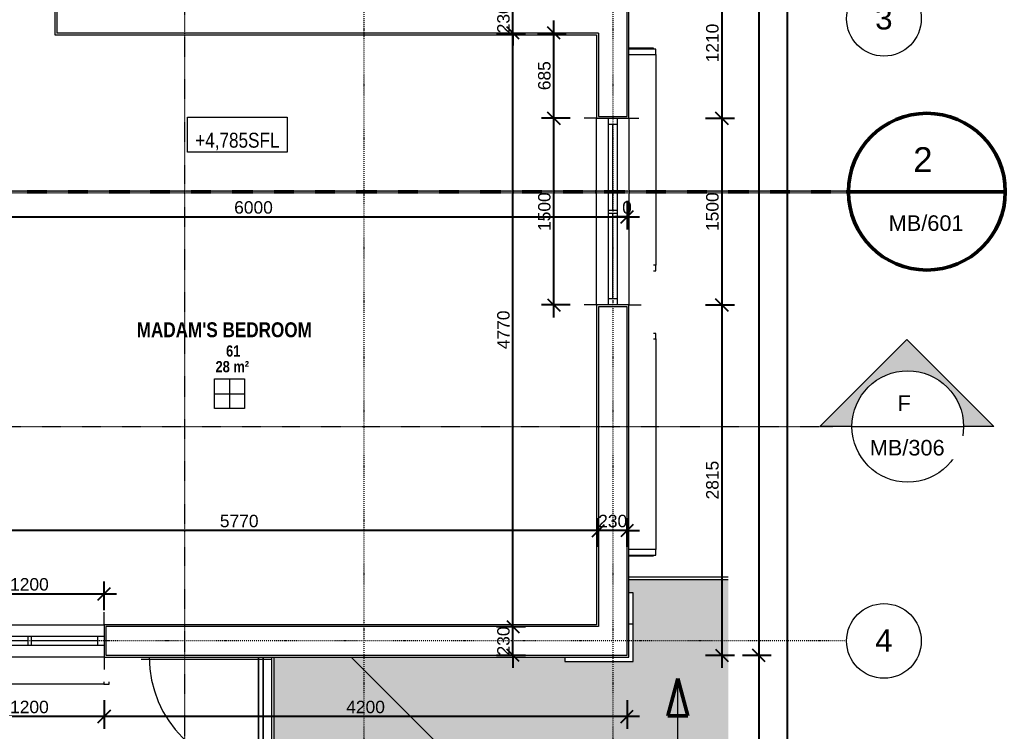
# Model space of a CAD drawing. Header units: millimetres. Extents: x -21051 to 202668, y -15646 to 13691.
# Drawn here: x 67724 to 75640, y -9234 to -3515 of the extents above; entities that cross this region are included whole.
import ezdxf

# ---------------------------------------------------------------- set-up
doc = ezdxf.new("R2010")
doc.units = ezdxf.units.MM
for name, pattern in [('Centre', [14.4, 3, -2.2, 7, -2.2]), ('Dash dot', [15.875, 6.35, -4.7625, 0, -4.7625]), ('TD_Callout Boundary', [4, 2, -2]), ('TD_Level Line', [8, 4, -2, 0, -2])]:
    doc.linetypes.add(name, pattern=pattern)
for name, color, linetype, lineweight in [('A-ANNO-DIMS', 211, 'Continuous', 9), ('A-ANNO-SYMB', 150, 'Continuous', 9), ('A-AREA-IDEN', 2, 'Continuous', 9), ('A-DETL-MBND', 5, 'Continuous', 5), ('A-GLAZ', 151, 'Continuous', 5), ('A-WALL', 113, 'Continuous', 5), ('G-ANNO-DIMS', 111, 'Continuous', 9), ('G-ANNO-SYMB', 111, 'Continuous', 9), ('I-WALL', 2, 'Continuous', 5), ('S-GRID', 1, 'Continuous', 9), ('S-GRID-IDEN', 1, 'Continuous', 9)]:
    doc.layers.add(name, color=color, linetype=linetype, lineweight=lineweight)
doc.layers.get('0').off()
doc.styles.add('Arial', font='arial.ttf', dxfattribs={"height": 250})
doc.styles.add('Arial Narrow_1', font='ARIALN.TTF', dxfattribs={"height": 120})
doc.styles.add('Arial Narrow_B', font='ARIALNB.TTF', dxfattribs={"height": 90})
doc.styles.add('Arial Narrow_B_1', font='ARIALNB.TTF', dxfattribs={"height": 120})
doc.styles.add('Arial_1', font='arial.ttf', dxfattribs={"height": 125})
doc.styles.add('Arial_3', font='arial.ttf', dxfattribs={"height": 100})
doc.styles.add('Arial_4', font='arial.ttf', dxfattribs={"height": 200})
doc.dimstyles.new('Arial_1_0', dxfattribs={"dimscale": 304.8, "dimtxt": 102.02594, "dimasz": 0.328084, "dimexe": 0.328084, "dimexo": 0.0625, "dimgap": 0.082021, "dimtad": 1, "dimdec": 0, "dimzin": 0, "dimdsep": 46, "dimtxsty": 'Arial_3', "dimblk1": 'OBLIQUE', "dimblk2": 'OBLIQUE', "dimsah": 1, "dimcen": 0.09, "dimdle": 0.328084, "dimazin": 0, "dimtfac": 1, "dimtdec": 4, "dimtix": 1, "dimtmove": 0, "dimatfit": 3, "dimfxl": 0.492126, "dimfxlon": 1, "dimtvp": 1, "dimtolj": 1, "dimtzin": 0, "dimarcsym": 2})

# ---------------------------------------------------------------- blocks, each defined once
blk = doc.blocks.new('Casement - 2L - 1500 X 1800-1200021-01_First floor')
at = {"layer": 'A-GLAZ'}
for p, q in [((-423.8, 130), (-423.8, 210)), ((1076.2, 130), (1076.2, 230)), ((-423.8, 35), (-373.8, 35)), ((-373.8, 35), (1026.2, 35)), ((-373.8, 35), (-373.8, -35)), ((313.2, 0), (-373.8, 0)), ((-373.8, 0), (-373.8, -15)), ((1026.2, 0), (339.2, 0)), ((1026.2, 35), (1026.2, -35)), ((1026.2, 35), (1076.2, 35)), ((-373.8, -35), (-423.8, -35)), ((1026.2, -35), (-373.8, -35)), ((1076.2, -35), (1026.2, -35)), ((-423.8, -130), (-423.8, -230)), ((1076.2, -130), (1076.2, -230))]:
    blk.add_line(p, q, dxfattribs=at)
at = {"layer": 'A-GLAZ', "linetype": 'Centre'}
for p, q in [((313.2, -35), (313.2, 35)), ((339.2, -35), (339.2, 35))]:
    blk.add_line(p, q, dxfattribs=at)
blk = doc.blocks.new('PARAPET5 - PARAPET-1055540-01_First floor')
at = {"layer": 'A-DETL-MBND'}
for p, q in [((-8723.2, -6178.4), (-13331.3, -6329.9)), ((-13331.3, -6329.9), (-13210.8, -9996.9)), ((-7980.7, -9824.9), (-8007, -9027)), ((-7961.6, -9824.3), (-7987.9, -9026.4))]:
    blk.add_line(p, q, dxfattribs=at)
blk.add_open_spline([(-13311.6, -6348.4), (-13313.5, -6346.6), (-13316.3, -6344), (-13319.7, -6340.8), (-13322, -6338.6), (-13323.8, -6337), (-13325.1, -6335.8), (-13326.9, -6334.1), (-13328.8, -6332.3), (-13330.3, -6330.8), (-13331.4, -6329.8), (-13331.4, -6329.8), (-13331, -6330.2)], degree=3, knots=[-1, -1, -1, -1, -0.9166667, -0.875, -0.8333333, -0.7916667, -0.7708333, -0.75, -0.6666667, -0.6111111, -0.5555556, -0.4444444, -0.4444444, -0.4444444, -0.4444444], dxfattribs=at)
blk = doc.blocks.new('Doors_IntSgl - 1000x2700mm-873435-01_First floor')
at = {"layer": 'A-DETL-MBND'}
for p, q in [((524.7, -150), (-522.3, -150)), ((420, -1046), (420, -130.8)), ((420, -130.8), (420, -1046)), ((458, -130.8), (458, -1046)), ((458, -1046), (458, -130.8)), ((458, -1046), (420, -1046)), ((420, -1046), (458, -1046))]:
    blk.add_line(p, q, dxfattribs=at)
blk.add_arc((458, -130), 916, 180.05144, 270, dxfattribs=at)
blk = doc.blocks.new('Casement - 2L - 1200 X 1800-1205388-01_First floor')
at = {"layer": 'A-GLAZ'}
for p, q in [((-273.8, 130), (-273.8, 230)), ((926.2, 130), (926.2, 230)), ((-223.8, 35), (-273.8, 35)), ((876.2, 35), (-223.8, 35)), ((-223.8, -35), (-223.8, 35)), ((-223.8, 0), (-223.8, 15)), ((313.2, 0), (-223.8, 0)), ((876.2, -35), (876.2, 35)), ((926.2, 35), (876.2, 35)), ((-273.8, -35), (-223.8, -35)), ((-223.8, -35), (876.2, -35)), ((876.2, 0), (339.2, 0)), ((876.2, -35), (926.2, -35)), ((-273.8, -130), (-273.8, -210)), ((926.2, -130), (926.2, -230))]:
    blk.add_line(p, q, dxfattribs=at)
at = {"layer": 'A-GLAZ', "linetype": 'Centre'}
for p, q in [((313.2, 35), (313.2, -35)), ((339.2, 35), (339.2, -35))]:
    blk.add_line(p, q, dxfattribs=at)
blk = doc.blocks.new('hood 41 - hood 1-1147047-01_First floor')
at = {"layer": 'A-DETL-MBND'}
for p, q in [((-5314.5, -4035.8), (-5307.3, -4253.2)), ((-5264.3, -4251.8), (-5271.5, -4034.4)), ((-5257.7, -4231.6), (-5264.1, -4034.2)), ((-5307.3, -4253.2), (-7000.9, -4308.9)), ((-5307.3, -4253.2), (-5264.3, -4251.8)), ((-5265, -4231.8), (-5257.7, -4231.6)), ((-7044.6, -4290.3), (-7044, -4310.3)), ((-7044, -4310.3), (-7000.9, -4308.9)), ((-7000.9, -4308.9), (-7001.6, -4288.9))]:
    blk.add_line(p, q, dxfattribs=at)
blk = doc.blocks.new('hood 26 - hood 1-1208519-01_First floor')
at = {"layer": 'A-DETL-MBND'}
for p, q in [((-8446.7, -9041.5), (-8440.2, -9238.8)), ((-8439.3, -9041.2), (-8432.2, -9258.6)), ((-8389.1, -9257.2), (-8396.3, -9039.8)), ((-6696.2, -9181.5), (-6695.5, -9201.5)), ((-6652.5, -9200.1), (-6653.2, -9180.1)), ((-8440.2, -9238.8), (-8432.8, -9238.6)), ((-8432.2, -9258.6), (-8389.1, -9257.2)), ((-6695.5, -9201.5), (-8389.1, -9257.2)), ((-6695.5, -9201.5), (-6652.5, -9200.1))]:
    blk.add_line(p, q, dxfattribs=at)
blk = doc.blocks.new('hood 27 - hood 1-1215628-01_First floor')
at = {"layer": 'A-DETL-MBND'}
for p, q in [((-9346.7, 11745.5), (-9529.9, 11739.5)), ((-9529.9, 11739.5), (-9528.5, 11696.5)), ((-9346.9, 11752.8), (-9510.2, 11747.4)), ((-9510.2, 11747.4), (-9509.9, 11740.1)), ((-9528.5, 11696.5), (-9345.3, 11702.5)), ((-9472.8, 10002.9), (-9528.5, 11696.5)), ((-9452.8, 10003.5), (-9472.8, 10002.9)), ((-9472.8, 10002.9), (-9471.4, 9959.8)), ((-9471.4, 9959.8), (-9451.4, 9960.5))]:
    blk.add_line(p, q, dxfattribs=at)
blk = doc.blocks.new('brick facing edge - brick facing edge-1233025-01_First floor')
at = {"layer": 'A-WALL'}
for p, q in [((-8645.8, -8532.7), (-8680, -8533.8)), ((-8680, -8533.8), (-8661.9, -9083.5)), ((-8661.9, -9083.5), (-8362.1, -9073.7)), ((-8362.1, -9073.7), (-8363.2, -9038.7)), ((-8362.1, -9073.7), (-8112.2, -9065.5)), ((-8112.2, -9065.5), (-8113.4, -9030.5))]:
    blk.add_line(p, q, dxfattribs=at)
blk = doc.blocks.new('Grid - _-182767-01_First floor')
at = {"layer": 'S-GRID-IDEN'}
blk.add_circle((0, 0), 3, dxfattribs=at)
blk = doc.blocks.new('Room Tag B - Medium_rfaX - Name and Number-1261570-01_First floor')
at = {"layer": 'A-AREA-IDEN'}
for p, q in [((-2.752, -5.004), (-2.752, -2.604)), ((-2.752, -2.604), (-0.352, -2.604)), ((-1.552, -2.604), (-1.552, -5.004)), ((-0.352, -2.604), (-0.352, -5.004)), ((-2.752, -3.804), (-0.352, -3.804)), ((-0.352, -5.004), (-2.752, -5.004))]:
    blk.add_line(p, q, dxfattribs=at)
blk = doc.blocks.new('_Oblique')
at = {"color": 0, "linetype": 'ByBlock', "lineweight": -2}
blk.add_line((-0.5, -0.5), (0.5, 0.5), dxfattribs=at)
blk = doc.blocks.new('*D928')
at = {"layer": 'A-ANNO-DIMS', "color": 0, "lineweight": -2, "transparency": 16777216}
for p, q in [((73364.1, -2997.7), (73364.1, -4407.7)), ((73233.2, -3097.7), (73464.1, -3097.7)), ((73233.2, -4307.7), (73464.1, -4307.7))]:
    blk.add_line(p, q, dxfattribs=at)
at = {"layer": 'Defpoints', "color": 0, "transparency": 16777216}
for p in [(73214.1, -3097.7), (73214.1, -4307.7), (73364.1, -4307.7)]:
    blk.add_point(p, dxfattribs=at)
at = {"layer": 'A-ANNO-DIMS', "color": 0, "lineweight": -2, "transparency": 16777216, "xscale": 100, "yscale": 100, "zscale": 100}
for p, rotation in [((73364.1, -3097.7), 90), ((73364.1, -4307.7), 270)]:
    blk.add_blockref('_Oblique', p, dxfattribs=dict(at, rotation=rotation))
at = {"layer": 'A-ANNO-DIMS', "color": 0, "transparency": 16777216, "insert": (73288.1, -3702.7), "char_height": 100, "width": 369.177, "attachment_point": 5, "rotation": 90, "style": 'Arial_3'}
blk.add_mtext('\\A1;1210', dxfattribs=at)
blk = doc.blocks.new('*D929')
at = {"layer": 'A-ANNO-DIMS', "color": 0, "lineweight": -2, "transparency": 16777216}
for p, q in [((73364.1, -4207.7), (73364.1, -5907.7)), ((73233.2, -4307.7), (73464.1, -4307.7)), ((73233.2, -5807.7), (73464.1, -5807.7))]:
    blk.add_line(p, q, dxfattribs=at)
at = {"layer": 'Defpoints', "color": 0, "transparency": 16777216}
for p in [(73214.1, -4307.7), (73214.1, -5807.7), (73364.1, -5807.7)]:
    blk.add_point(p, dxfattribs=at)
at = {"layer": 'A-ANNO-DIMS', "color": 0, "lineweight": -2, "transparency": 16777216, "xscale": 100, "yscale": 100, "zscale": 100}
for p, rotation in [((73364.1, -4307.7), 90), ((73364.1, -5807.7), 270)]:
    blk.add_blockref('_Oblique', p, dxfattribs=dict(at, rotation=rotation))
at = {"layer": 'A-ANNO-DIMS', "color": 0, "transparency": 16777216, "insert": (73288.1, -5057.7), "char_height": 100, "width": 369.177, "attachment_point": 5, "rotation": 90, "style": 'Arial_3'}
blk.add_mtext('\\A1;1500', dxfattribs=at)
blk = doc.blocks.new('*D930')
at = {"layer": 'A-ANNO-DIMS', "color": 0, "lineweight": -2, "transparency": 16777216}
for p, q in [((73364.1, -5707.7), (73364.1, -8722.7)), ((73233.2, -5807.7), (73464.1, -5807.7)), ((73233.2, -8622.7), (73464.1, -8622.7))]:
    blk.add_line(p, q, dxfattribs=at)
at = {"layer": 'Defpoints', "color": 0, "transparency": 16777216}
for p in [(73214.1, -5807.7), (73214.1, -8622.7), (73364.1, -8622.7)]:
    blk.add_point(p, dxfattribs=at)
at = {"layer": 'A-ANNO-DIMS', "color": 0, "lineweight": -2, "transparency": 16777216, "xscale": 100, "yscale": 100, "zscale": 100}
for p, rotation in [((73364.1, -5807.7), 90), ((73364.1, -8622.7), 270)]:
    blk.add_blockref('_Oblique', p, dxfattribs=dict(at, rotation=rotation))
at = {"layer": 'A-ANNO-DIMS', "color": 0, "transparency": 16777216, "insert": (73288.1, -7215.2), "char_height": 100, "width": 369.177, "attachment_point": 5, "rotation": 90, "style": 'Arial_3'}
blk.add_mtext('\\A1;2815', dxfattribs=at)
blk = doc.blocks.new('*D932')
at = {"layer": 'A-ANNO-DIMS', "color": 0, "lineweight": -2, "transparency": 16777216}
for p, q in [((73659.7, 6707.3), (73659.7, -8722.7)), ((73528.8, 6607.3), (73759.7, 6607.3)), ((73528.8, -8622.7), (73759.7, -8622.7))]:
    blk.add_line(p, q, dxfattribs=at)
at = {"layer": 'Defpoints', "color": 0, "transparency": 16777216}
for p in [(73509.7, 6607.3), (73509.7, -8622.7), (73659.7, -8622.7)]:
    blk.add_point(p, dxfattribs=at)
at = {"layer": 'A-ANNO-DIMS', "color": 0, "lineweight": -2, "transparency": 16777216, "xscale": 100, "yscale": 100, "zscale": 100}
for p, rotation in [((73659.7, 6607.3), 90), ((73659.7, -8622.7), 270)]:
    blk.add_blockref('_Oblique', p, dxfattribs=dict(at, rotation=rotation))
at = {"layer": 'A-ANNO-DIMS', "color": 0, "transparency": 16777216, "insert": (73583.6, -1007.7), "char_height": 100, "width": 461.471, "attachment_point": 5, "rotation": 90, "style": 'Arial_3'}
blk.add_mtext('\\A1;15230', dxfattribs=at)
blk = doc.blocks.new('*D933')
at = {"layer": 'A-ANNO-DIMS', "color": 0, "lineweight": -2, "transparency": 16777216}
for p, q in [((73659.7, -8522.7), (73659.7, -13329.1)), ((73528.8, -8622.7), (73759.7, -8622.7)), ((73528.8, -13229.1), (73759.7, -13229.1))]:
    blk.add_line(p, q, dxfattribs=at)
at = {"layer": 'Defpoints', "color": 0, "transparency": 16777216}
for p in [(73509.7, -8622.7), (73509.7, -13229.1), (73659.7, -13229.1)]:
    blk.add_point(p, dxfattribs=at)
at = {"layer": 'A-ANNO-DIMS', "color": 0, "lineweight": -2, "transparency": 16777216, "xscale": 100, "yscale": 100, "zscale": 100}
for p, rotation in [((73659.7, -8622.7), 90), ((73659.7, -13229.1), 270)]:
    blk.add_blockref('_Oblique', p, dxfattribs=dict(at, rotation=rotation))
at = {"layer": 'A-ANNO-DIMS', "color": 0, "transparency": 16777216, "insert": (73583.7, -10925.9), "char_height": 100, "width": 369.177, "attachment_point": 5, "rotation": 90, "style": 'Arial_3'}
blk.add_mtext('\\A1;4606', dxfattribs=at)
blk = doc.blocks.new('*D934')
at = {"layer": 'A-ANNO-DIMS', "color": 0, "lineweight": -2, "transparency": 16777216}
for p, q in [((68402, -8984), (68402, -9215)), ((72602, -8984), (72602, -9215)), ((72702, -9115), (68302, -9115))]:
    blk.add_line(p, q, dxfattribs=at)
at = {"layer": 'Defpoints', "color": 0, "transparency": 16777216}
for p in [(68402, -8965), (72602, -8965), (68402, -9115)]:
    blk.add_point(p, dxfattribs=at)
at = {"layer": 'A-ANNO-DIMS', "color": 0, "lineweight": -2, "transparency": 16777216, "xscale": 100, "yscale": 100, "zscale": 100, "rotation": 180}
blk.add_blockref('_Oblique', (68402, -9115), dxfattribs=at)
at = {"layer": 'A-ANNO-DIMS', "color": 0, "lineweight": -2, "transparency": 16777216, "xscale": 100, "yscale": 100, "zscale": 100}
blk.add_blockref('_Oblique', (72602, -9115), dxfattribs=at)
at = {"layer": 'A-ANNO-DIMS', "color": 0, "transparency": 16777216, "insert": (70502, -9038.9), "char_height": 100, "width": 369.177, "attachment_point": 5, "style": 'Arial_3'}
blk.add_mtext('\\A1;4200', dxfattribs=at)
blk = doc.blocks.new('*D935')
at = {"layer": 'A-ANNO-DIMS', "color": 0, "lineweight": -2, "transparency": 16777216}
for p, q in [((67202, -8984), (67202, -9215)), ((68402, -8984), (68402, -9215)), ((68502, -9115), (67102, -9115))]:
    blk.add_line(p, q, dxfattribs=at)
at = {"layer": 'Defpoints', "color": 0, "transparency": 16777216}
for p in [(67202, -8965), (68402, -8965), (67202, -9115)]:
    blk.add_point(p, dxfattribs=at)
at = {"layer": 'A-ANNO-DIMS', "color": 0, "lineweight": -2, "transparency": 16777216, "xscale": 100, "yscale": 100, "zscale": 100, "rotation": 180}
blk.add_blockref('_Oblique', (67202, -9115), dxfattribs=at)
at = {"layer": 'A-ANNO-DIMS', "color": 0, "lineweight": -2, "transparency": 16777216, "xscale": 100, "yscale": 100, "zscale": 100}
blk.add_blockref('_Oblique', (68402, -9115), dxfattribs=at)
at = {"layer": 'A-ANNO-DIMS', "color": 0, "transparency": 16777216, "insert": (67802, -9038.9), "char_height": 100, "width": 369.177, "attachment_point": 5, "style": 'Arial_3'}
blk.add_mtext('\\A1;1200', dxfattribs=at)
blk = doc.blocks.new('*D951')
at = {"layer": 'A-ANNO-DIMS', "color": 0, "lineweight": -2, "transparency": 16777216}
for p, q in [((73892, -13322.7), (73892, 10542.3)), ((73761, 10442.3), (73992, 10442.3)), ((73761, -13222.7), (73992, -13222.7))]:
    blk.add_line(p, q, dxfattribs=at)
at = {"layer": 'Defpoints', "color": 0, "transparency": 16777216}
for p in [(73742, 10442.3), (73892, 10442.3), (73742, -13222.7)]:
    blk.add_point(p, dxfattribs=at)
at = {"layer": 'A-ANNO-DIMS', "color": 0, "lineweight": -2, "transparency": 16777216, "xscale": 100, "yscale": 100, "zscale": 100}
for p, rotation in [((73892, 10442.3), 90), ((73892, -13222.7), 270)]:
    blk.add_blockref('_Oblique', p, dxfattribs=dict(at, rotation=rotation))
at = {"layer": 'A-ANNO-DIMS', "color": 0, "transparency": 16777216, "insert": (73815.9, -1390.2), "char_height": 100, "width": 461.471, "attachment_point": 5, "rotation": 90, "style": 'Arial_3'}
blk.add_mtext('\\A1;23665', dxfattribs=at)
blk = doc.blocks.new('*D975')
at = {"layer": 'A-ANNO-DIMS', "color": 0, "lineweight": -2, "transparency": 16777216}
for p, q in [((72372, -7751.5), (72372, -7520.6)), ((72602, -7751.5), (72602, -7520.6)), ((72372, -7620.6), (72272, -7620.6)), ((72602, -7620.6), (72372, -7620.6)), ((72602, -7620.6), (72702, -7620.6))]:
    blk.add_line(p, q, dxfattribs=at)
at = {"layer": 'Defpoints', "color": 0, "transparency": 16777216}
for p in [(72372, -7620.6), (72372, -7770.6), (72602, -7770.6)]:
    blk.add_point(p, dxfattribs=at)
at = {"layer": 'A-ANNO-DIMS', "color": 0, "lineweight": -2, "transparency": 16777216, "xscale": 100, "yscale": 100, "zscale": 100}
blk.add_blockref('_Oblique', (72372, -7620.6), dxfattribs=at)
at = {"layer": 'A-ANNO-DIMS', "color": 0, "lineweight": -2, "transparency": 16777216, "xscale": 100, "yscale": 100, "zscale": 100, "rotation": 180}
blk.add_blockref('_Oblique', (72602, -7620.6), dxfattribs=at)
at = {"layer": 'A-ANNO-DIMS', "color": 0, "transparency": 16777216, "insert": (72487, -7544.5), "char_height": 100, "width": 276.883, "attachment_point": 5, "style": 'Arial_3'}
blk.add_mtext('\\A1;230', dxfattribs=at)
blk = doc.blocks.new('*D976')
at = {"layer": 'A-ANNO-DIMS', "color": 0, "lineweight": -2, "transparency": 16777216}
for p, q in [((66602, -7751.5), (66602, -7520.6)), ((72372, -7751.5), (72372, -7520.6)), ((72472, -7620.6), (66502, -7620.6))]:
    blk.add_line(p, q, dxfattribs=at)
at = {"layer": 'Defpoints', "color": 0, "transparency": 16777216}
for p in [(66602, -7620.6), (66602, -7770.6), (72372, -7770.6)]:
    blk.add_point(p, dxfattribs=at)
at = {"layer": 'A-ANNO-DIMS', "color": 0, "lineweight": -2, "transparency": 16777216, "xscale": 100, "yscale": 100, "zscale": 100, "rotation": 180}
blk.add_blockref('_Oblique', (66602, -7620.6), dxfattribs=at)
at = {"layer": 'A-ANNO-DIMS', "color": 0, "lineweight": -2, "transparency": 16777216, "xscale": 100, "yscale": 100, "zscale": 100}
blk.add_blockref('_Oblique', (72372, -7620.6), dxfattribs=at)
at = {"layer": 'A-ANNO-DIMS', "color": 0, "transparency": 16777216, "insert": (69487, -7544.5), "char_height": 100, "width": 369.177, "attachment_point": 5, "style": 'Arial_3'}
blk.add_mtext('\\A1;5770', dxfattribs=at)
blk = doc.blocks.new('*D1000')
at = {"layer": 'A-ANNO-DIMS', "color": 0, "lineweight": -2, "transparency": 16777216}
for p, q in [((67202, -8260.4), (67202, -8029.4)), ((68402, -8260.4), (68402, -8029.4)), ((67102, -8129.4), (68502, -8129.4))]:
    blk.add_line(p, q, dxfattribs=at)
at = {"layer": 'Defpoints', "color": 0, "transparency": 16777216}
for p in [(68402, -8129.4), (67202, -8279.4), (68402, -8279.4)]:
    blk.add_point(p, dxfattribs=at)
at = {"layer": 'A-ANNO-DIMS', "color": 0, "lineweight": -2, "transparency": 16777216, "xscale": 100, "yscale": 100, "zscale": 100, "rotation": 180}
blk.add_blockref('_Oblique', (67202, -8129.4), dxfattribs=at)
at = {"layer": 'A-ANNO-DIMS', "color": 0, "lineweight": -2, "transparency": 16777216, "xscale": 100, "yscale": 100, "zscale": 100}
blk.add_blockref('_Oblique', (68402, -8129.4), dxfattribs=at)
at = {"layer": 'A-ANNO-DIMS', "color": 0, "transparency": 16777216, "insert": (67802, -8053.4), "char_height": 100, "width": 369.177, "attachment_point": 5, "style": 'Arial_3'}
blk.add_mtext('\\A1;1200', dxfattribs=at)
blk = doc.blocks.new('*D1013')
at = {"layer": 'A-ANNO-DIMS', "color": 0, "lineweight": -2, "transparency": 16777216}
for p, q in [((66602, -4969.5), (66602, -5200.4)), ((72602, -4969.5), (72602, -5200.4)), ((66502, -5100.4), (72702, -5100.4))]:
    blk.add_line(p, q, dxfattribs=at)
at = {"layer": 'Defpoints', "color": 0, "transparency": 16777216}
for p in [(66602, -4950.4), (72602, -4950.4), (72602, -5100.4)]:
    blk.add_point(p, dxfattribs=at)
at = {"layer": 'A-ANNO-DIMS', "color": 0, "lineweight": -2, "transparency": 16777216, "xscale": 100, "yscale": 100, "zscale": 100, "rotation": 180}
blk.add_blockref('_Oblique', (66602, -5100.4), dxfattribs=at)
at = {"layer": 'A-ANNO-DIMS', "color": 0, "lineweight": -2, "transparency": 16777216, "xscale": 100, "yscale": 100, "zscale": 100}
blk.add_blockref('_Oblique', (72602, -5100.4), dxfattribs=at)
at = {"layer": 'A-ANNO-DIMS', "color": 0, "transparency": 16777216, "insert": (69602, -5024.4), "char_height": 100, "width": 369.177, "attachment_point": 5, "style": 'Arial_3'}
blk.add_mtext('\\A1;6000', dxfattribs=at)
blk = doc.blocks.new('*D1014')
at = {"layer": 'A-ANNO-DIMS', "color": 0, "lineweight": -2, "transparency": 16777216}
for q in [(72502, -5100.4), (72602, -5200.4), (72602, -5200.4), (72702, -5100.4)]:
    blk.add_line((72602, -5100.4), q, dxfattribs=at)
at = {"layer": 'Defpoints', "color": 0, "transparency": 16777216}
for p in [(72602, -4950.4), (72602, -4950.4), (72602, -5100.4)]:
    blk.add_point(p, dxfattribs=at)
at = {"layer": 'A-ANNO-DIMS', "color": 0, "lineweight": -2, "transparency": 16777216, "xscale": 100, "yscale": 100, "zscale": 100, "rotation": 180}
blk.add_blockref('_Oblique', (72602, -5100.4), dxfattribs=at)
at = {"layer": 'A-ANNO-DIMS', "color": 0, "lineweight": -2, "transparency": 16777216, "xscale": 100, "yscale": 100, "zscale": 100}
blk.add_blockref('_Oblique', (72602, -5100.4), dxfattribs=at)
at = {"layer": 'A-ANNO-DIMS', "color": 0, "transparency": 16777216, "insert": (72602, -5024.4), "char_height": 100, "width": 92.294, "attachment_point": 5, "style": 'Arial_3'}
blk.add_mtext('\\A1;0', dxfattribs=at)
blk = doc.blocks.new('*D1048')
at = {"layer": 'A-ANNO-DIMS', "color": 0, "lineweight": -2, "transparency": 16777216}
for p, q in [((72014.4, -5907.7), (72014.4, -4207.7)), ((72145.3, -4307.7), (71914.4, -4307.7)), ((72145.3, -5807.7), (71914.4, -5807.7))]:
    blk.add_line(p, q, dxfattribs=at)
at = {"layer": 'Defpoints', "color": 0, "transparency": 16777216}
for p in [(72014.4, -4307.7), (72164.4, -4307.7), (72164.4, -5807.7)]:
    blk.add_point(p, dxfattribs=at)
at = {"layer": 'A-ANNO-DIMS', "color": 0, "lineweight": -2, "transparency": 16777216, "xscale": 100, "yscale": 100, "zscale": 100}
for p, rotation in [((72014.4, -4307.7), 90), ((72014.4, -5807.7), 270)]:
    blk.add_blockref('_Oblique', p, dxfattribs=dict(at, rotation=rotation))
at = {"layer": 'A-ANNO-DIMS', "color": 0, "transparency": 16777216, "insert": (71938.3, -5057.7), "char_height": 100, "width": 369.177, "attachment_point": 5, "rotation": 90, "style": 'Arial_3'}
blk.add_mtext('\\A1;1500', dxfattribs=at)
blk = doc.blocks.new('*D1049')
at = {"layer": 'A-ANNO-DIMS', "color": 0, "lineweight": -2, "transparency": 16777216}
for p, q in [((72014.4, -4407.7), (72014.4, -3522.7)), ((71883.4, -3622.7), (72114.4, -3622.7)), ((72145.3, -4307.7), (71914.4, -4307.7))]:
    blk.add_line(p, q, dxfattribs=at)
at = {"layer": 'Defpoints', "color": 0, "transparency": 16777216}
for p in [(71864.4, -3622.7), (72014.4, -3622.7), (72164.4, -4307.7)]:
    blk.add_point(p, dxfattribs=at)
at = {"layer": 'A-ANNO-DIMS', "color": 0, "lineweight": -2, "transparency": 16777216, "xscale": 100, "yscale": 100, "zscale": 100}
for p, rotation in [((72014.4, -3622.7), 90), ((72014.4, -4307.7), 270)]:
    blk.add_blockref('_Oblique', p, dxfattribs=dict(at, rotation=rotation))
at = {"layer": 'A-ANNO-DIMS', "color": 0, "transparency": 16777216, "insert": (71938.3, -3965.2), "char_height": 100, "width": 276.883, "attachment_point": 5, "rotation": 90, "style": 'Arial_3'}
blk.add_mtext('\\A1;685', dxfattribs=at)
blk = doc.blocks.new('*D1050')
at = {"layer": 'A-ANNO-DIMS', "color": 0, "lineweight": -2, "transparency": 16777216}
for p, q in [((71685.8, -8392.7), (71685.8, -8292.7)), ((71554.9, -8392.7), (71785.8, -8392.7)), ((71685.8, -8622.7), (71685.8, -8392.7)), ((71554.9, -8622.7), (71785.8, -8622.7)), ((71685.8, -8622.7), (71685.8, -8722.7))]:
    blk.add_line(p, q, dxfattribs=at)
at = {"layer": 'Defpoints', "color": 0, "transparency": 16777216}
for p in [(71535.8, -8392.7), (71685.8, -8392.7), (71535.8, -8622.7)]:
    blk.add_point(p, dxfattribs=at)
at = {"layer": 'A-ANNO-DIMS', "color": 0, "lineweight": -2, "transparency": 16777216, "xscale": 100, "yscale": 100, "zscale": 100}
for p, rotation in [((71685.8, -8392.7), 270), ((71685.8, -8622.7), 90)]:
    blk.add_blockref('_Oblique', p, dxfattribs=dict(at, rotation=rotation))
at = {"layer": 'A-ANNO-DIMS', "color": 0, "transparency": 16777216, "insert": (71609.8, -8507.7), "char_height": 100, "width": 276.883, "attachment_point": 5, "rotation": 90, "style": 'Arial_3'}
blk.add_mtext('\\A1;230', dxfattribs=at)
blk = doc.blocks.new('*D1051')
at = {"layer": 'A-ANNO-DIMS', "color": 0, "lineweight": -2, "transparency": 16777216}
for p, q in [((71685.8, -8492.7), (71685.8, -3522.7)), ((71554.9, -3622.7), (71785.8, -3622.7)), ((71554.9, -8392.7), (71785.8, -8392.7))]:
    blk.add_line(p, q, dxfattribs=at)
at = {"layer": 'Defpoints', "color": 0, "transparency": 16777216}
for p in [(71535.8, -3622.7), (71685.8, -3622.7), (71535.8, -8392.7)]:
    blk.add_point(p, dxfattribs=at)
at = {"layer": 'A-ANNO-DIMS', "color": 0, "lineweight": -2, "transparency": 16777216, "xscale": 100, "yscale": 100, "zscale": 100}
for p, rotation in [((71685.8, -3622.7), 90), ((71685.8, -8392.7), 270)]:
    blk.add_blockref('_Oblique', p, dxfattribs=dict(at, rotation=rotation))
at = {"layer": 'A-ANNO-DIMS', "color": 0, "transparency": 16777216, "insert": (71609.8, -6007.7), "char_height": 100, "width": 369.177, "attachment_point": 5, "rotation": 90, "style": 'Arial_3'}
blk.add_mtext('\\A1;4770', dxfattribs=at)
blk = doc.blocks.new('*D1052')
at = {"layer": 'A-ANNO-DIMS', "color": 0, "lineweight": -2, "transparency": 16777216}
for p, q in [((71685.8, -3392.7), (71685.8, -3292.7)), ((71554.9, -3392.7), (71785.8, -3392.7)), ((71685.8, -3622.7), (71685.8, -3392.7)), ((71554.9, -3622.7), (71785.8, -3622.7)), ((71685.8, -3622.7), (71685.8, -3722.7))]:
    blk.add_line(p, q, dxfattribs=at)
at = {"layer": 'Defpoints', "color": 0, "transparency": 16777216}
for p in [(71535.8, -3392.7), (71685.8, -3392.7), (71535.8, -3622.7)]:
    blk.add_point(p, dxfattribs=at)
at = {"layer": 'A-ANNO-DIMS', "color": 0, "lineweight": -2, "transparency": 16777216, "xscale": 100, "yscale": 100, "zscale": 100}
for p, rotation in [((71685.8, -3392.7), 270), ((71685.8, -3622.7), 90)]:
    blk.add_blockref('_Oblique', p, dxfattribs=dict(at, rotation=rotation))
at = {"layer": 'A-ANNO-DIMS', "color": 0, "transparency": 16777216, "insert": (71609.8, -3507.7), "char_height": 100, "width": 276.883, "attachment_point": 5, "rotation": 90, "style": 'Arial_3'}
blk.add_mtext('\\A1;230', dxfattribs=at)
blk = doc.blocks.new('Spot Elevations - _-1243852-01_First floor')
at = {"layer": 'G-ANNO-DIMS'}
for p, q in [((-4, 0), (-4, 2.8125)), ((-4, 2.8125), (4, 2.8125)), ((4, 2.8125), (4, 0)), ((4, 0), (-4, 0))]:
    blk.add_line(p, q, dxfattribs=at)
blk = doc.blocks.new('Section - _-1243848-01_First floor')
at = {"layer": 'G-ANNO-SYMB'}
h = blk.add_hatch(color=256, dxfattribs=at)
edge = h.paths.add_edge_path()
edge.add_line((-12.925, 0), (-5.927, 6.998))
edge.add_line((-5.927, 6.998), (1.071, 0))
edge.add_line((1.071, 0), (-1.52, 0))
edge.add_arc((-6, 0), 4.48, 0, 180)
edge.add_line((-10.48, 0), (-12.925, 0))
for p, q in [((-5.927, 6.998), (-12.925, 0)), ((1.071, 0), (-5.927, 6.998)), ((-12.925, 0), (-10.48, 0)), ((-1.52, 0), (1.071, 0))]:
    blk.add_line(p, q, dxfattribs=at)
for start, end in [(360, 180), (0, 180), (180, 360)]:
    blk.add_arc((-6, 0), 4.48, start, end, dxfattribs=at)
blk = doc.blocks.new('Floor Plan - _-1243851-01_First floor')
at = {"layer": 'A-ANNO-SYMB', "lineweight": 50}
blk.add_line((-6.3, 0), (6.3, 0), dxfattribs=at)
for start, end in [(360, 180), (180, 360)]:
    blk.add_arc((0, 0), 6.3, start, end, dxfattribs=at)

msp = doc.modelspace()

# ---------------------------------------------------------------- hatches: boundary and pattern name
at = {"layer": 'A-DETL-MBND'}
h = msp.add_hatch(dxfattribs=at)
h.set_pattern_fill('FP_8', color=256, style=0, pattern_type=2)
h.set_pattern_definition([(95.321, (63703.4217, -847.0855), (126.991261, -1422.7774649), [109.552, -2629.24]), (0, (63693.26, -738), (127, 118.565), [10.16, -116.84]), (180, (63820.26, -728.52), (-127, -118.565), [35.56, -91.44]), (270, (63784.7, -728.52), (127, -118.565), [11.856, -106.708]), (90, (63703.42, -740.38), (-127, 118.565), [11.856, -106.708]), (180, (63703.42, -728.52), (-127, -118.565), [10.16, -116.84]), (180, (63820.26, -738), (-127, -118.565), [25.4, -101.6]), (264.679, (63794.8617, -738.0055), (-126.991261, -1422.7774649), [109.552, -2629.24]), (230.782, (63794.8617, -743.9335), (1650.990985, 2015.6072356), [32.138, -3181.648]), (197.286, (63774.54, -768.832), (-253.99939, -118.566), [31.922, -367.1]), (162.714, (63744.06, -778.317), (253.99939, -118.566), [31.922, -367.1]), (129.218, (63713.5817, -768.8325), (-1650.990985, 2015.6072356), [32.138, -3181.648]), (198.981, (63768.1917, -760.5335), (1396.9973541, 474.2663295), [25.517, -2526.225]), (161.019, (63744.0617, -768.8325), (-1396.9973541, 474.2663295), [25.517, -2526.225]), (129.321, (63719.9317, -760.5335), (-1269.9923843, 1541.3477461), [26.055, -2579.41]), (230.679, (63784.7017, -740.3775), (1269.9923843, 1541.3477461), [26.055, -2579.41])])
h.paths.add_polyline_path([(72566.9, -10623.4), (73415.4, -10623.4), (73415.4, -8017.7), (72617, -8017.7), (72617, -8121.9), (72652, -8121.9), (72651.2, -8671.9), (72102, -8671.9), (72102, -8637.7), (70385.6, -8637.7), (72371.3, -10623.4)])
h = msp.add_hatch(dxfattribs=at)
h.set_pattern_fill('FP_7', color=256, style=0, pattern_type=2)
h.set_pattern_definition([(185.321, (64648.5987, 167.0165), (1422.7774649, 126.991261), [109.552, -2629.24]), (90, (64539.52, 156.86), (-118.565, 127), [10.16, -116.84]), (270, (64530.03, 283.86), (118.565, -127), [35.56, -91.44]), (0, (64530.03, 248.3), (118.565, 127), [11.856, -106.708]), (180, (64541.89, 167.02), (-118.565, -127), [11.856, -106.708]), (270, (64530.03, 167.02), (118.565, -127), [10.16, -116.84]), (270, (64539.52, 283.86), (118.565, -127), [25.4, -101.6]), (354.679, (64539.5197, 258.4565), (1422.7774649, -126.991261), [109.552, -2629.24]), (320.782, (64545.4477, 258.4565), (-2015.6072356, 1650.990985), [32.138, -3181.648]), (287.286, (64570.347, 238.137), (118.566, -253.99939), [31.922, -367.1]), (252.714, (64579.83, 207.657), (118.566, 253.99939), [31.922, -367.1]), (219.218, (64570.3467, 177.1765), (-2015.6072356, -1650.990985), [32.138, -3181.648]), (288.981, (64562.0467, 231.7865), (-474.2663295, 1396.9973541), [25.517, -2526.225]), (251.019, (64570.3467, 207.6565), (-474.2663295, -1396.9973541), [25.517, -2526.225]), (219.321, (64562.0467, 183.5265), (-1541.3477461, -1269.9923843), [26.055, -2579.41]), (320.679, (64541.8907, 248.2965), (-1541.3477461, 1269.9923843), [26.055, -2579.41])])
h.paths.add_polyline_path([(69765.6, -13229.1), (72371.3, -10623.4), (70385.6, -8637.7), (69765.6, -8637.7), (69765.6, -10603.3)])
at = {"layer": 'G-ANNO-DIMS', "lineweight": 50}
msp.add_hatch(color=256, dxfattribs=at).paths.add_polyline_path([(73009.4, -8810.5), (72929, -9110.5), (73089.7, -9110.5)])

# ---------------------------------------------------------------- linework, layer by layer
at = {"layer": 'A-ANNO-SYMB', "linetype": 'TD_Callout Boundary', "lineweight": 50}
msp.add_line((66698.5, -4897.2), (74380.4, -4897.2), dxfattribs=at)
at = {"layer": 'A-DETL-MBND'}
for p, q in [((73415.4, -8017.7), (72617, -8017.7)), ((69765.6, -8637.7), (69765.6, -13229.1)), ((72371.3, -10623.4), (70385.6, -8637.7))]:
    msp.add_line(p, q, dxfattribs=at)
at = {"layer": 'A-WALL', "lineweight": 18}
for p, q in [((72602, -4292.7), (72602, -3112.7)), ((68007, -3242.7), (68007, -3637.7)), ((68022, -3257.7), (68022, -3622.7)), ((68007, -3637.7), (68187, -3637.7)), ((72372, -3622.7), (68022, -3622.7)), ((72372, -3622.7), (72372, -4292.7)), ((72372, -4292.7), (72602, -4292.7)), ((72372, -5822.7), (72372, -8392.7)), ((72602, -5822.7), (72372, -5822.7)), ((72602, -8622.7), (72602, -5822.7)), ((68417, -8392.7), (68417, -8622.7)), ((72372, -8392.7), (68417, -8392.7)), ((68417, -8622.7), (72602, -8622.7))]:
    msp.add_line(p, q, dxfattribs=at)
at = {"layer": 'G-ANNO-DIMS', "lineweight": 50}
for p, q in [((73009.4, -8810.5), (72929, -9110.5)), ((73089.7, -9110.5), (73009.4, -8810.5)), ((72929, -9110.5), (73089.7, -9110.5))]:
    msp.add_line(p, q, dxfattribs=at)
at = {"layer": 'G-ANNO-DIMS'}
msp.add_line((73009.4, -10310.5), (73009.4, -8810.5), dxfattribs=at)
at = {"layer": 'G-ANNO-SYMB', "linetype": 'TD_Level Line', "lineweight": 18}
for p, q in [((69046.5, 11796.5), (69046.5, -14198.9)), ((44938.2, -6784.2), (74256.9, -6784.2))]:
    msp.add_line(p, q, dxfattribs=at)
at = {"layer": 'G-ANNO-SYMB'}
msp.add_line((74408.9, -6784.2), (75304.9, -6784.2), dxfattribs=at)
at = {"layer": 'I-WALL', "lineweight": 18}
for p, q in [((72617, -4307.7), (72617, -3097.7)), ((68187, -3637.7), (72357, -3637.7)), ((72357, -3637.7), (72357, -4307.7)), ((72357, -4307.7), (72617, -4307.7)), ((72357, -5807.7), (72357, -8377.7)), ((72617, -5807.7), (72357, -5807.7)), ((72617, -8637.7), (72617, -5807.7)), ((72357, -8377.7), (68402, -8377.7)), ((68402, -8377.7), (68402, -8637.7)), ((68402, -8637.7), (72617, -8637.7))]:
    msp.add_line(p, q, dxfattribs=at)
at = {"layer": 'I-WALL'}
for p, q in [((72357, -5807.7), (72357, -4307.7)), ((72617, -4307.7), (72617, -5807.7)), ((67202, -8377.7), (68402, -8377.7)), ((68402, -8637.7), (67202, -8637.7))]:
    msp.add_line(p, q, dxfattribs=at)
at = {"layer": 'S-GRID', "linetype": 'Dash dot', "lineweight": 18}
for p, q in [((70487, 9294.4), (70487, -11707.8)), ((72487, 9294.4), (72487, -11707.8)), ((71865.6, -8507.7), (47999.8, -8507.7)), ((74365.6, -8507.7), (71865.6, -8507.7))]:
    msp.add_line(p, q, dxfattribs=at)

# ---------------------------------------------------------------- block references
at = {"layer": 'A-ANNO-SYMB', "lineweight": 50, "xscale": 99.99999999999994, "yscale": 99.99999999999994, "zscale": 99.99999999999994}
msp.add_blockref('Floor Plan - _-1243851-01_First floor', (75010.4, -4897.2), dxfattribs=at)
at = {"layer": 'A-AREA-IDEN', "xscale": 99.99999999999994, "yscale": 99.99999999999994, "zscale": 99.99999999999994}
msp.add_blockref('Room Tag B - Medium_rfaX - Name and Number-1261570-01_First floor', (69564.7, -6140.4), dxfattribs=at)
at = {"layer": 'A-DETL-MBND'}
for name, p, rotation in [('hood 41 - hood 1-1147047-01_First floor', (68758, 1649.6), 88.11700695989701), ('hood 26 - hood 1-1208519-01_First floor', (63858, 914.7), 88.11700695989703), ('PARAPET5 - PARAPET-1055540-01_First floor', (63858, 283.9), 88.11700695989701), ('hood 27 - hood 1-1215628-01_First floor', (78708, 283.9), 88.11700695989701)]:
    msp.add_blockref(name, p, dxfattribs=dict(at, rotation=rotation))
msp.add_blockref('Doors_IntSgl - 1000x2700mm-873435-01_First floor', (69222, -8506.9), dxfattribs=at)
at = {"layer": 'A-GLAZ', "rotation": 270.0000000000001}
msp.add_blockref('Casement - 2L - 1500 X 1800-1200021-01_First floor', (72487, -4731.5), dxfattribs=at)
at = {"layer": 'A-GLAZ'}
msp.add_blockref('Casement - 2L - 1200 X 1800-1205388-01_First floor', (67475.8, -8507.7), dxfattribs=at)
at = {"layer": 'A-WALL', "rotation": 88.11700695989701}
msp.add_blockref('brick facing edge - brick facing edge-1233025-01_First floor', (63858, 283.9), dxfattribs=at)
at = {"layer": 'G-ANNO-DIMS', "xscale": 99.99999999999994, "yscale": 99.99999999999994, "zscale": 99.99999999999994}
msp.add_blockref('Spot Elevations - _-1243852-01_First floor', (69472.1, -4580.6), dxfattribs=at)
at = {"layer": 'G-ANNO-SYMB', "extrusion": (0, 0, -1), "xscale": 99.99999999999994, "yscale": 99.99999999999994, "zscale": 99.99999999999994}
msp.add_blockref('Section - _-1243848-01_First floor', (-74256.9, -6784.2), dxfattribs=at)
at = {"layer": 'S-GRID-IDEN', "xscale": 99.99999999999994, "yscale": 99.99999999999994, "zscale": 99.99999999999994, "rotation": 90}
for p in [(74665.6, -3507.7), (74665.6, -8507.7)]:
    msp.add_blockref('Grid - _-182767-01_First floor', p, dxfattribs=at)

# ---------------------------------------------------------------- texts
at = {"layer": 'A-ANNO-SYMB', "attachment_point": 1}
for s, insert, char_height, width, style in [('2', (74900.6, -4539.9), 200, 192.405, 'Arial_4'), ('MB/601', (74703.5, -5087.3), 125, 753.586, 'Arial')]:
    msp.add_mtext(s, dxfattribs=dict(at, insert=insert, char_height=char_height, width=width, style=style))
at = {"layer": 'A-AREA-IDEN', "attachment_point": 1}
for s, insert, char_height, width, style in [("MADAM'S BEDROOM", (68663.8, -5947), 120, 1803.797, 'Arial Narrow_B_1'), ('61', (69381.4, -6132.2), 90, 144.304, 'Arial Narrow_B'), ('28 m²', (69296.9, -6258.2), 90, 328.692, 'Arial Narrow_B')]:
    msp.add_mtext(s, dxfattribs=dict(at, insert=insert, char_height=char_height, width=width, style=style))
at = {"layer": 'G-ANNO-DIMS', "insert": (69133.8, -4423.6), "char_height": 120, "width": 812.014, "attachment_point": 1, "line_spacing_factor": 0.974696, "style": 'Arial Narrow_1'}
msp.add_mtext('+4,785SFL', dxfattribs=at)

# ---------------------------------------------------------------- dimensions: what is measured, and where the dimension line sits
at = {"layer": 'A-ANNO-DIMS'}
for base, p1, p2, override, picture, middle in [((73892, 10442.3), (73742, -13222.7), (73742, 10442.3), {"dimpost": '<>', "dimfxl": 23665}, '*D951', (73815.9, -1390.2)), ((73659.7, -8622.7), (73509.7, 6607.3), (73509.7, -8622.7), {"dimpost": '<>', "dimfxl": 15230}, '*D932', (73583.6, -1007.7)), ((73364.1, -4307.7), (73214.1, -3097.7), (73214.1, -4307.7), {"dimpost": '<>', "dimfxl": 1210}, '*D928', (73288.1, -3702.7)), ((71685.8, -3392.7), (71535.8, -3622.7), (71535.8, -3392.7), {"dimpost": '<>', "dimfxl": 230}, '*D1052', (71609.8, -3507.7)), ((71685.8, -3622.7), (71535.8, -8392.7), (71535.8, -3622.7), {"dimpost": '<>', "dimfxl": 4770}, '*D1051', (71609.8, -6007.7)), ((72014.4, -3622.7), (72164.4, -4307.7), (71864.4, -3622.7), {"dimpost": '<>', "dimfxl": 747.813479}, '*D1049', (71938.3, -3965.2)), ((72014.4, -4307.7), (72164.4, -5807.7), (72164.4, -4307.7), {"dimpost": '<>', "dimfxl": 1500}, '*D1048', (71938.3, -5057.7)), ((73364.1, -5807.7), (73214.1, -4307.7), (73214.1, -5807.7), {"dimpost": '<>', "dimfxl": 1500}, '*D929', (73288.1, -5057.7)), ((73364.1, -8622.7), (73214.1, -5807.7), (73214.1, -8622.7), {"dimpost": '<>', "dimfxl": 2815}, '*D930', (73288.1, -7215.2)), ((71685.8, -8392.7), (71535.8, -8622.7), (71535.8, -8392.7), {"dimpost": '<>', "dimfxl": 230}, '*D1050', (71609.8, -8507.7)), ((73659.7, -13229.1), (73509.7, -8622.7), (73509.7, -13229.1), {"dimpost": '<>', "dimfxl": 4606.439844}, '*D933', (73583.7, -10925.9))]:
    dim = msp.add_linear_dim(base=base, p1=p1, p2=p2, angle=90, dimstyle='Arial_1_0', override=override, dxfattribs=at)
    dim.commit()
    dim.dimension.update_dxf_attribs({"geometry": picture, "text_midpoint": middle})
for base, p1, p2, override, picture, middle in [((72602, -5100.4), (66602, -4950.4), (72602, -4950.4), {"dimpost": '<>', "dimfxl": 6000}, '*D1013', (69602, -5024.4)), ((72602.0048778, -5100.4205741), (72602.0048778, -4950.4205741), (72602.0048778, -4950.4205741), {"dimpost": '<>', "dimfxl": 1.64716e-11}, '*D1014', (72602.0048778, -5024.3632753)), ((66602, -7620.6), (72372, -7770.6), (66602, -7770.6), {"dimpost": '<>', "dimfxl": 5770}, '*D976', (69487, -7544.5)), ((72372, -7620.6), (72602, -7770.6), (72372, -7770.6), {"dimpost": '<>', "dimfxl": 230}, '*D975', (72487, -7544.5)), ((68402, -8129.4), (67202, -8279.4), (68402, -8279.4), {"dimpost": '<>', "dimfxl": 1200}, '*D1000', (67802, -8053.4)), ((67202, -9115), (68402, -8965), (67202, -8965), {"dimpost": '<>', "dimfxl": 1200}, '*D935', (67802, -9038.9)), ((68402, -9115), (72602, -8965), (68402, -8965), {"dimpost": '<>', "dimfxl": 4200}, '*D934', (70502, -9038.9))]:
    dim = msp.add_linear_dim(base=base, p1=p1, p2=p2, dimstyle='Arial_1_0', override=override, dxfattribs=at)
    dim.commit()
    dim.dimension.update_dxf_attribs({"geometry": picture, "text_midpoint": middle})

# ---------------------------------------------------------------- next in the draw order: texts
at = {"layer": 'G-ANNO-SYMB', "char_height": 125, "attachment_point": 1, "style": 'Arial', "bg_fill": 3, "box_fill_scale": 1.25, "bg_fill_color": 256, "bg_fill_true_color": 13158600, "bg_fill_transparency": 0}
for s, insert, width in [('F', (74775.2, -6534.1), 136.287), ('MB/306', (74551.5, -6892.3), 753.586)]:
    msp.add_mtext(s, dxfattribs=dict(at, insert=insert, width=width))
at = {"layer": 'S-GRID-IDEN', "char_height": 180, "width": 168.354, "attachment_point": 1, "style": 'Arial_1', "bg_fill": 3, "box_fill_scale": 1.25, "bg_fill_color": 256, "bg_fill_true_color": 13158600, "bg_fill_transparency": 0}
for s, insert in [('3', (74595.2, -3413.7)), ('4', (74595.2, -8413.7))]:
    msp.add_mtext(s, dxfattribs=dict(at, insert=insert))

doc.saveas('drawing.dxf')
